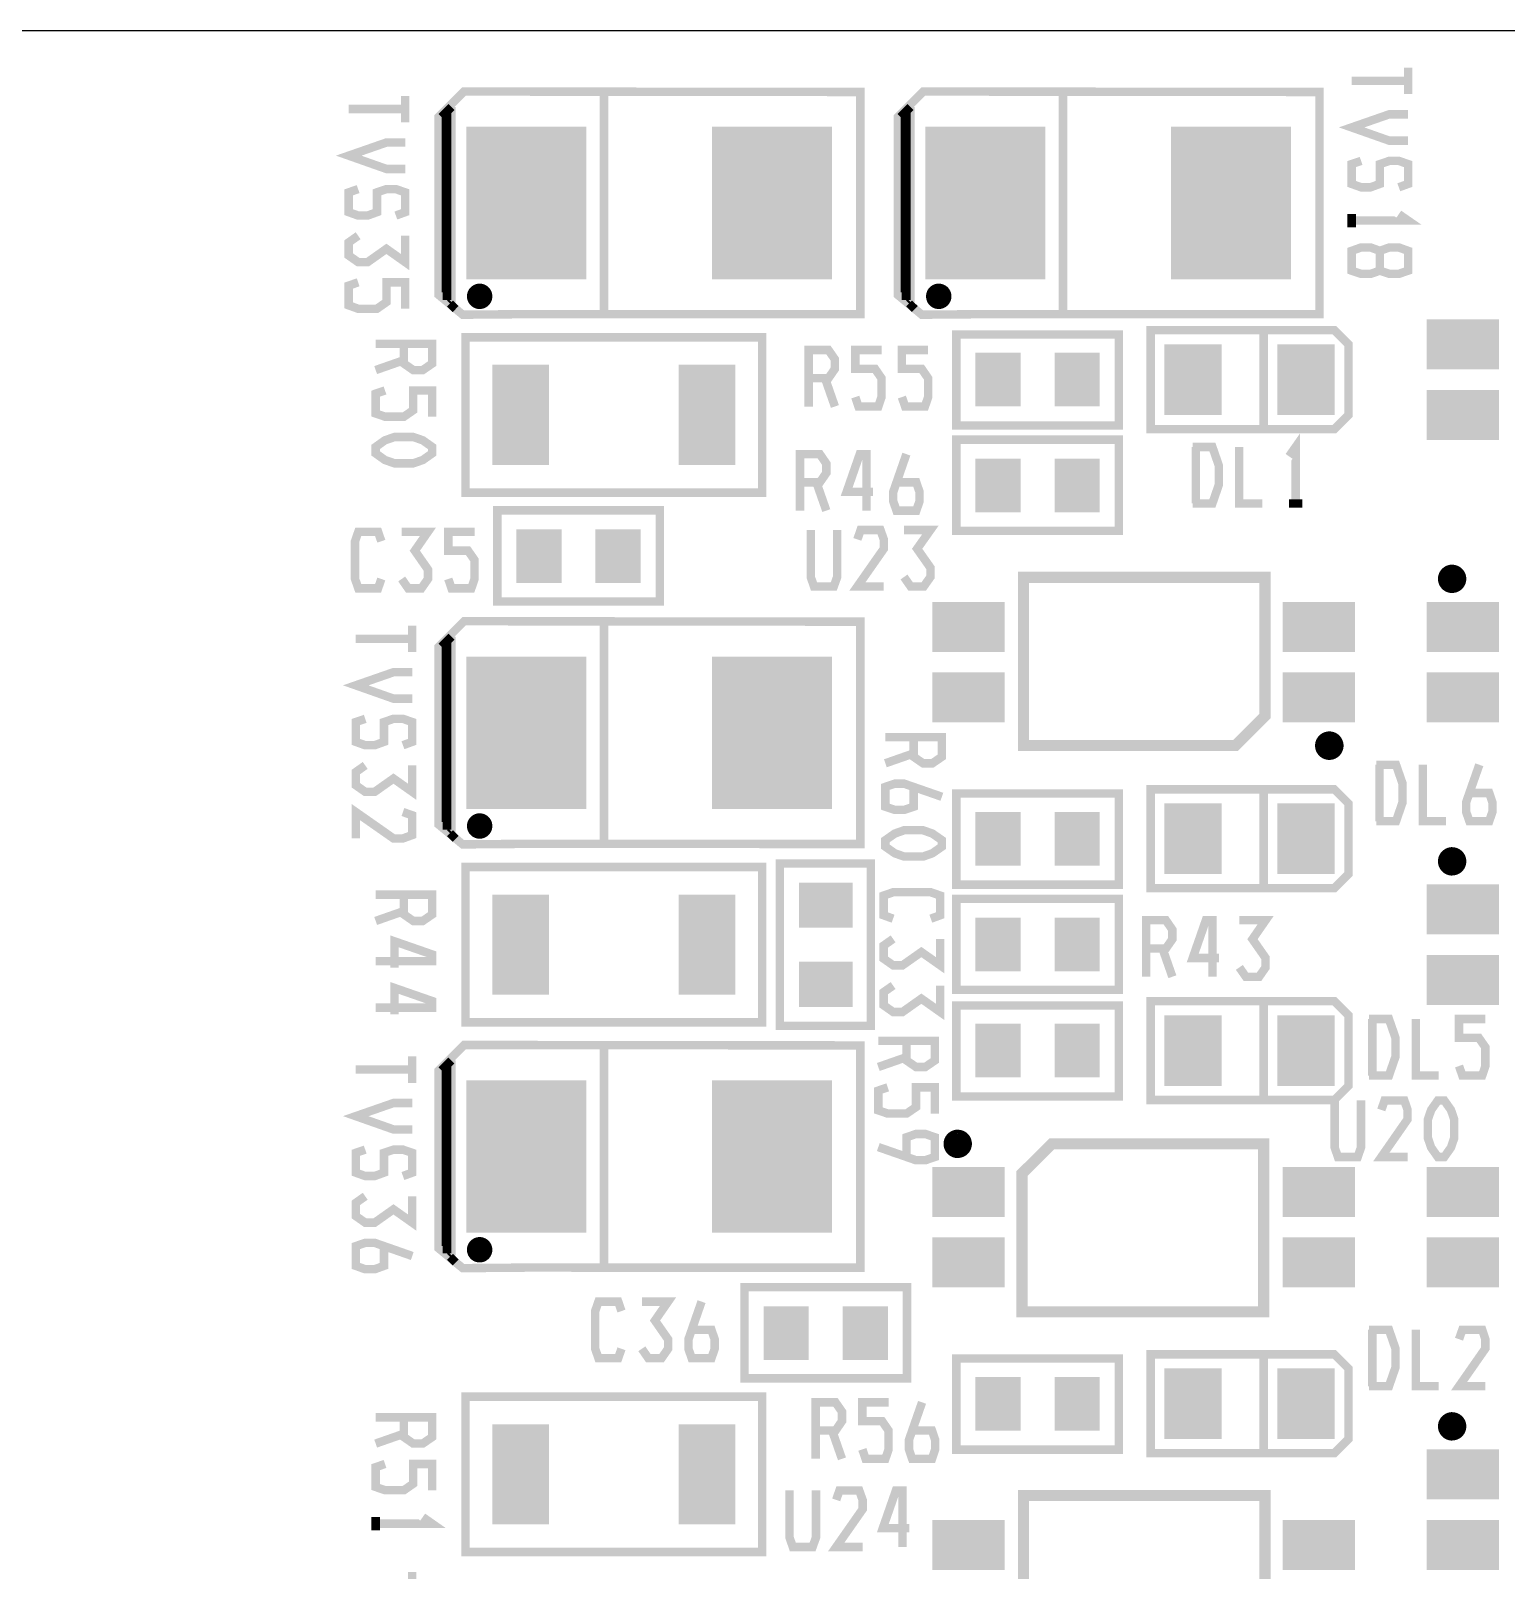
# Model space of a CAD drawing. Extents: x -8 to 204, y 99 to 321.
# Drawn here: x 45.24 to 71.77, y 293.43 to 321.11 of the extents above; entities that cross this region are included whole.
import ezdxf

# ---------------------------------------------------------------- set-up
doc = ezdxf.new("R2010")
doc.units = 0
doc.header["$MEASUREMENT"] = 0
doc.layers.get('0').update_dxf_attribs({"linetype": 'CONTINUOUS'})
for name, color, linetype in [('22-301-0_DRD', 1, 'CONTINUOUS'), ('22-301-0_SMT', 8, 'CONTINUOUS'), ('22-301-0_SST', 255, 'CONTINUOUS')]:
    doc.layers.add(name, color=color, linetype=linetype)

# ---------------------------------------------------------------- blocks, each defined once
blk = doc.blocks.new('RECTANGLE_5')
blk.add_solid([(0.4064, 0.4826), (0.4064, -0.4826), (-0.4064, 0.4826), (-0.4064, -0.4826)])
blk = doc.blocks.new('RECTANGLE_6')
blk.add_solid([(0.4826, 0.4064), (0.4826, -0.4064), (-0.4826, 0.4064), (-0.4826, -0.4064)])
blk = doc.blocks.new('RECTANGLE_15')
blk.add_solid([(1.0795, 1.3716), (1.0795, -1.3716), (-1.0795, 1.3716), (-1.0795, -1.3716)])
blk = doc.blocks.new('RECTANGLE_21')
blk.add_solid([(0.51308, 0.63627), (0.51308, -0.63627), (-0.51308, 0.63627), (-0.51308, -0.63627)])
blk = doc.blocks.new('RECTANGLE_40')
blk.add_solid([(0.508, 0.9017), (0.508, -0.9017), (-0.508, 0.9017), (-0.508, -0.9017)])
blk = doc.blocks.new('RECTANGLE_50')
blk.add_solid([(0.65024, 0.44958), (0.65024, -0.44958), (-0.65024, 0.44958), (-0.65024, -0.44958)])

msp = doc.modelspace()

# ---------------------------------------------------------------- linework, layer by layer
at = {"layer": '22-301-0_DRD'}
msp.add_line((202.303, 321.109), (-5.698, 321.109), dxfattribs=at)
at = {"layer": '22-301-0_SST'}
for points, const_width in [([(68.988, 320.21), (70.004, 320.21)], 0.152), ([(70.004, 319.971), (70.004, 320.446)], 0.152), ([(51.97, 319.463), (51.97, 319.938)], 0.152), ([(54.162, 316.014), (58.516, 316.012), (60.154, 316.012), (60.154, 320.009), (53.029, 320.017), (52.572, 319.56), (52.572, 316.36), (53.004, 316.004), (54.162, 316.014)], 0.152), ([(55.544, 316.055), (55.544, 319.992)], 0.152), ([(62.417, 316.014), (66.771, 316.012), (68.409, 316.012), (68.409, 320.009), (61.284, 320.017), (60.827, 319.56), (60.827, 316.36), (61.259, 316.004), (62.417, 316.014)], 0.152), ([(63.799, 316.055), (63.799, 319.992)], 0.152), ([(50.954, 319.702), (51.97, 319.702)], 0.152), ([(52.801, 319.738), (52.623, 319.56)], 0.152), ([(52.724, 319.662), (52.724, 316.276)], 0.152), ([(52.801, 319.738), (52.801, 316.233)], 0.152), ([(61.056, 319.738), (60.878, 319.56)], 0.152), ([(60.979, 319.662), (60.979, 316.276)], 0.152), ([(61.056, 319.738), (61.056, 316.233)], 0.152), ([(52.623, 319.56), (52.623, 316.36), (52.775, 316.233), (52.826, 316.156), (52.877, 316.106)], 0.152), ([(52.801, 319.499), (52.623, 319.499)], 0.152), ([(52.801, 319.636), (52.699, 319.636)], 0.152), ([(60.878, 319.56), (60.878, 316.36), (61.03, 316.233), (61.081, 316.156), (61.132, 316.106)], 0.152), ([(61.056, 319.499), (60.878, 319.499)], 0.152), ([(61.056, 319.636), (60.954, 319.636)], 0.152), ([(70.004, 319.133), (69.666, 319.133), (68.988, 319.372), (69.666, 319.608), (70.004, 319.608)], 0.152), ([(51.97, 318.625), (51.632, 318.625), (50.954, 318.864), (51.632, 319.1), (51.97, 319.1)], 0.152), ([(52.801, 319.362), (52.623, 319.362)], 0.152), ([(52.801, 319.225), (52.623, 319.225)], 0.152), ([(61.056, 319.362), (60.878, 319.362)], 0.152), ([(61.056, 319.225), (60.878, 319.225)], 0.152), ([(52.801, 319.087), (52.623, 319.087)], 0.152), ([(52.801, 318.95), (52.623, 318.95)], 0.152), ([(61.056, 319.087), (60.878, 319.087)], 0.152), ([(61.056, 318.95), (60.878, 318.95)], 0.152), ([(52.801, 318.813), (52.623, 318.813)], 0.152), ([(52.801, 318.676), (52.623, 318.676)], 0.152), ([(61.056, 318.813), (60.878, 318.813)], 0.152), ([(61.056, 318.676), (60.878, 318.676)], 0.152), ([(69.836, 318.295), (70.004, 318.356), (70.004, 318.712), (69.836, 318.77), (69.666, 318.77), (69.496, 318.712), (69.496, 318.356), (69.328, 318.295), (69.158, 318.295), (68.988, 318.356), (68.988, 318.712), (69.158, 318.77)], 0.152), ([(52.801, 318.539), (52.623, 318.539)], 0.152), ([(52.801, 318.402), (52.623, 318.402)], 0.152), ([(61.056, 318.539), (60.878, 318.539)], 0.152), ([(61.056, 318.402), (60.878, 318.402)], 0.152), ([(51.802, 317.787), (51.97, 317.848), (51.97, 318.204), (51.802, 318.262), (51.632, 318.262), (51.462, 318.204), (51.462, 317.848), (51.294, 317.787), (51.124, 317.787), (50.954, 317.848), (50.954, 318.204), (51.124, 318.262)], 0.152), ([(52.801, 318.265), (52.623, 318.265)], 0.152), ([(52.801, 318.127), (52.623, 318.127)], 0.152), ([(61.056, 318.265), (60.878, 318.265)], 0.152), ([(61.056, 318.127), (60.878, 318.127)], 0.152), ([(52.801, 317.99), (52.623, 317.99)], 0.152), ([(52.801, 317.853), (52.623, 317.853)], 0.152), ([(52.801, 317.716), (52.623, 317.716)], 0.152), ([(61.056, 317.99), (60.878, 317.99)], 0.152), ([(61.056, 317.853), (60.878, 317.853)], 0.152), ([(61.056, 317.716), (60.878, 317.716)], 0.152), ([(68.988, 317.576), (68.988, 317.812)], 0.152), ([(68.988, 317.696), (70.004, 317.696), (69.836, 317.812)], 0.152), ([(52.801, 317.579), (52.623, 317.579)], 0.152), ([(52.801, 317.442), (52.623, 317.442)], 0.152), ([(61.056, 317.579), (60.878, 317.579)], 0.152), ([(61.056, 317.442), (60.878, 317.442)], 0.152), ([(51.124, 317.424), (50.954, 317.304), (50.954, 317.068), (51.124, 316.949), (51.294, 316.949), (51.632, 317.188), (51.97, 316.949), (51.97, 317.424)], 0.152), ([(52.801, 317.304), (52.623, 317.304)], 0.152), ([(52.801, 317.167), (52.623, 317.167)], 0.152), ([(61.056, 317.304), (60.878, 317.304)], 0.152), ([(61.056, 317.167), (60.878, 317.167)], 0.152), ([(69.496, 316.796), (69.666, 316.738), (69.836, 316.738), (70.004, 316.796), (70.004, 317.152), (69.836, 317.213), (69.666, 317.213), (69.496, 317.152), (69.496, 316.796), (69.328, 316.738), (69.158, 316.738), (68.988, 316.796), (68.988, 317.152), (69.158, 317.213), (69.328, 317.213), (69.496, 317.152)], 0.152), ([(52.801, 317.03), (52.623, 317.03)], 0.152), ([(52.801, 316.893), (52.623, 316.893)], 0.152), ([(61.056, 317.03), (60.878, 317.03)], 0.152), ([(61.056, 316.893), (60.878, 316.893)], 0.152), ([(52.801, 316.756), (52.623, 316.756)], 0.152), ([(52.801, 316.619), (52.623, 316.619)], 0.152), ([(61.056, 316.756), (60.878, 316.756)], 0.152), ([(61.056, 316.619), (60.878, 316.619)], 0.152), ([(51.124, 316.586), (50.954, 316.527), (50.954, 316.172), (51.124, 316.111), (51.462, 316.111), (51.632, 316.23), (51.632, 316.586), (51.97, 316.586), (51.97, 316.111)], 0.152), ([(52.801, 316.481), (52.623, 316.481)], 0.152), ([(52.801, 316.344), (52.641, 316.344)], 0.152), ([(53.433, 316.42), (53.182, 316.42)], 0.152), ([(53.258, 316.476), (53.258, 316.189)], 0.152), ([(53.395, 316.459), (53.395, 316.207)], 0.152), ([(61.056, 316.481), (60.878, 316.481)], 0.152), ([(61.056, 316.344), (60.896, 316.344)], 0.152), ([(61.688, 316.42), (61.437, 316.42)], 0.152), ([(61.513, 316.476), (61.513, 316.189)], 0.152), ([(61.65, 316.459), (61.65, 316.207)], 0.152), ([(52.801, 316.233), (52.775, 316.207)], 0.152), ([(52.775, 316.207), (52.877, 316.106)], 0.152), ([(53.451, 316.283), (53.164, 316.283)], 0.152), ([(61.056, 316.233), (61.03, 316.207)], 0.152), ([(61.03, 316.207), (61.132, 316.106)], 0.152), ([(61.706, 316.283), (61.419, 316.283)], 0.152), ([(58.389, 315.598), (58.389, 312.804), (53.055, 312.804), (53.055, 315.598), (58.389, 315.598)], 0.152), ([(61.881, 314.01), (64.802, 314.01), (64.802, 315.648), (61.881, 315.648), (61.881, 314.01)], 0.152), ([(68.93, 315.471), (68.93, 314.201), (68.676, 313.947), (65.374, 313.947), (65.374, 315.725), (68.676, 315.725), (68.93, 315.471)], 0.152), ([(67.406, 315.725), (67.406, 313.947)], 0.152), ([(51.947, 315.481), (51.947, 315.125), (52.115, 315.008), (52.285, 315.008), (52.455, 315.125), (52.455, 315.481), (51.439, 315.481)], 0.152), ([(59.224, 314.861), (59.58, 314.861), (59.697, 315.031), (59.697, 315.201), (59.58, 315.369), (59.224, 315.369), (59.224, 314.353)], 0.152), ([(60.063, 314.523), (60.121, 314.353), (60.477, 314.353), (60.535, 314.523), (60.535, 314.861), (60.418, 315.031), (60.063, 315.031), (60.063, 315.369), (60.535, 315.369)], 0.152), ([(60.901, 314.523), (60.959, 314.353), (61.315, 314.353), (61.373, 314.523), (61.373, 314.861), (61.256, 315.031), (60.901, 315.031), (60.901, 315.369), (61.373, 315.369)], 0.152), ([(51.947, 315.186), (51.439, 315.008)], 0.152), ([(59.519, 314.861), (59.697, 314.353)], 0.152), ([(51.607, 314.642), (51.439, 314.584), (51.439, 314.228), (51.607, 314.17), (51.947, 314.17), (52.115, 314.287), (52.115, 314.642), (52.455, 314.642), (52.455, 314.17)], 0.152), ([(51.439, 313.626), (51.607, 313.746), (51.777, 313.804), (52.115, 313.804), (52.285, 313.746), (52.455, 313.626), (52.455, 313.51), (52.285, 313.39), (52.115, 313.332), (51.777, 313.332), (51.607, 313.39), (51.439, 313.51), (51.439, 313.626)], 0.152), ([(64.802, 313.756), (61.881, 313.756), (61.881, 312.118), (64.802, 312.118), (64.802, 313.756)], 0.152), ([(66.128, 312.61), (66.484, 312.61), (66.601, 312.948), (66.601, 313.289), (66.484, 313.626), (66.128, 313.626)], 0.152), ([(66.186, 312.61), (66.186, 313.626)], 0.152), ([(67.38, 312.61), (66.966, 312.61), (66.966, 313.626)], 0.152), ([(67.982, 312.61), (67.982, 313.626), (67.863, 313.456)], 0.152), ([(59.069, 312.989), (59.425, 312.989), (59.542, 313.157), (59.542, 313.327), (59.425, 313.497), (59.069, 313.497), (59.069, 312.481)], 0.152), ([(60.38, 312.819), (59.908, 312.819), (60.144, 313.497), (60.263, 313.497), (60.263, 312.481)], 0.152), ([(60.804, 312.989), (61.16, 312.989), (61.218, 312.819), (61.218, 312.649), (61.16, 312.481), (60.804, 312.481), (60.746, 312.649), (60.746, 312.819), (60.982, 313.497)], 0.152), ([(59.364, 312.989), (59.542, 312.481)], 0.152), ([(56.547, 312.486), (53.626, 312.486), (53.626, 310.848), (56.547, 310.848), (56.547, 312.486)], 0.152), ([(68.099, 312.61), (67.863, 312.61)], 0.152), ([(51.541, 311.252), (51.482, 311.084), (51.127, 311.084), (51.068, 311.252), (51.068, 311.93), (51.127, 312.1), (51.482, 312.1), (51.541, 311.93)], 0.152), ([(51.907, 311.252), (52.023, 311.084), (52.262, 311.084), (52.379, 311.252), (52.379, 311.422), (52.143, 311.76), (52.379, 312.1), (51.907, 312.1)], 0.152), ([(52.745, 311.252), (52.803, 311.084), (53.159, 311.084), (53.217, 311.252), (53.217, 311.592), (53.1, 311.76), (52.745, 311.76), (52.745, 312.1), (53.217, 312.1)], 0.152), ([(59.737, 312.133), (59.737, 311.287), (59.676, 311.117), (59.321, 311.117), (59.262, 311.287), (59.262, 312.133)], 0.152), ([(60.576, 311.117), (60.101, 311.117), (60.576, 311.795), (60.576, 311.963), (60.515, 312.133), (60.159, 312.133), (60.101, 311.963)], 0.152), ([(60.939, 311.287), (61.058, 311.117), (61.294, 311.117), (61.414, 311.287), (61.414, 311.455), (61.175, 311.795), (61.414, 312.133), (60.939, 312.133)], 0.152), ([(70.718, 311.417), (70.718, 311.094)], 0.152), ([(70.855, 311.424), (70.855, 311.086)], 0.152), ([(66.898, 308.257), (63.088, 308.257), (63.088, 311.28), (67.431, 311.28), (67.431, 308.79), (66.898, 308.257)], 0.201), ([(70.964, 311.315), (70.626, 311.315)], 0.152), ([(70.957, 311.178), (70.634, 311.178)], 0.152), ([(52.097, 309.938), (52.097, 310.413)], 0.152), ([(54.162, 306.489), (58.516, 306.487), (60.154, 306.487), (60.154, 310.484), (53.029, 310.492), (52.572, 310.035), (52.572, 306.835), (53.004, 306.479), (54.162, 306.489)], 0.152), ([(55.544, 306.53), (55.544, 310.467)], 0.152), ([(51.081, 310.177), (52.097, 310.177)], 0.152), ([(52.801, 310.213), (52.623, 310.035)], 0.152), ([(52.623, 310.035), (52.623, 306.835), (52.775, 306.708), (52.826, 306.631), (52.877, 306.581)], 0.152), ([(52.801, 309.974), (52.623, 309.974)], 0.152), ([(52.801, 310.111), (52.699, 310.111)], 0.152), ([(52.724, 310.137), (52.724, 306.751)], 0.152), ([(52.801, 310.213), (52.801, 306.708)], 0.152), ([(52.801, 309.837), (52.623, 309.837)], 0.152), ([(52.801, 309.7), (52.623, 309.7)], 0.152), ([(52.097, 309.1), (51.759, 309.1), (51.081, 309.339), (51.759, 309.575), (52.097, 309.575)], 0.152), ([(52.801, 309.562), (52.623, 309.562)], 0.152), ([(52.801, 309.425), (52.623, 309.425)], 0.152), ([(52.801, 309.288), (52.623, 309.288)], 0.152), ([(52.801, 309.151), (52.623, 309.151)], 0.152), ([(52.801, 309.014), (52.623, 309.014)], 0.152), ([(52.801, 308.877), (52.623, 308.877)], 0.152), ([(51.929, 308.262), (52.097, 308.323), (52.097, 308.679), (51.929, 308.737), (51.759, 308.737), (51.589, 308.679), (51.589, 308.323), (51.421, 308.262), (51.251, 308.262), (51.081, 308.323), (51.081, 308.679), (51.251, 308.737)], 0.152), ([(52.801, 308.74), (52.623, 308.74)], 0.152), ([(52.801, 308.602), (52.623, 308.602)], 0.152), ([(52.801, 308.465), (52.623, 308.465)], 0.152), ([(52.801, 308.328), (52.623, 308.328)], 0.152), ([(61.112, 308.409), (61.112, 308.054), (61.282, 307.937), (61.449, 307.937), (61.62, 308.054), (61.62, 308.409), (60.604, 308.409)], 0.152), ([(68.757, 308.313), (68.417, 308.313)], 0.152), ([(68.508, 308.417), (68.508, 308.092)], 0.152), ([(68.645, 308.425), (68.645, 308.084)], 0.152), ([(52.801, 308.191), (52.623, 308.191)], 0.152), ([(52.801, 308.054), (52.623, 308.054)], 0.152), ([(61.112, 308.115), (60.604, 307.937)], 0.152), ([(68.749, 308.176), (68.424, 308.176)], 0.152), ([(51.251, 307.899), (51.081, 307.779), (51.081, 307.543), (51.251, 307.424), (51.421, 307.424), (51.759, 307.663), (52.097, 307.424), (52.097, 307.899)], 0.152), ([(52.801, 307.917), (52.623, 307.917)], 0.152), ([(52.801, 307.779), (52.623, 307.779)], 0.152), ([(69.43, 306.895), (69.786, 306.895), (69.903, 307.233), (69.903, 307.574), (69.786, 307.911), (69.43, 307.911)], 0.152), ([(69.488, 306.895), (69.488, 307.911)], 0.152), ([(70.682, 306.895), (70.268, 306.895), (70.268, 307.911)], 0.152), ([(71.106, 307.403), (71.462, 307.403), (71.52, 307.233), (71.52, 307.066), (71.462, 306.895), (71.106, 306.895), (71.046, 307.066), (71.046, 307.233), (71.284, 307.911)], 0.152), ([(52.801, 307.642), (52.623, 307.642)], 0.152), ([(52.801, 307.505), (52.623, 307.505)], 0.152), ([(61.112, 307.513), (61.112, 307.157), (60.941, 307.099), (60.774, 307.099), (60.604, 307.157), (60.604, 307.513), (60.774, 307.571), (60.941, 307.571), (61.62, 307.335)], 0.152), ([(52.801, 307.368), (52.623, 307.368)], 0.152), ([(52.801, 307.231), (52.623, 307.231)], 0.152), ([(61.881, 305.755), (64.802, 305.755), (64.802, 307.393), (61.881, 307.393), (61.881, 305.755)], 0.152), ([(68.93, 307.216), (68.93, 305.946), (68.676, 305.692), (65.374, 305.692), (65.374, 307.47), (68.676, 307.47), (68.93, 307.216)], 0.152), ([(67.406, 307.47), (67.406, 305.692)], 0.152), ([(51.081, 306.586), (51.081, 307.061), (51.759, 306.586), (51.929, 306.586), (52.097, 306.647), (52.097, 307.002), (51.929, 307.061)], 0.152), ([(52.801, 307.094), (52.623, 307.094)], 0.152), ([(52.801, 306.956), (52.623, 306.956)], 0.152), ([(53.258, 306.951), (53.258, 306.664)], 0.152), ([(53.395, 306.934), (53.395, 306.682)], 0.152), ([(52.801, 306.819), (52.641, 306.819)], 0.152), ([(52.801, 306.708), (52.775, 306.682)], 0.152), ([(52.775, 306.682), (52.877, 306.581)], 0.152), ([(53.451, 306.758), (53.164, 306.758)], 0.152), ([(53.433, 306.895), (53.182, 306.895)], 0.152), ([(60.604, 306.555), (60.774, 306.674), (60.941, 306.733), (61.282, 306.733), (61.449, 306.674), (61.62, 306.555), (61.62, 306.438), (61.449, 306.319), (61.282, 306.26), (60.941, 306.26), (60.774, 306.319), (60.604, 306.438), (60.604, 306.555)], 0.152), ([(58.706, 306.136), (58.706, 303.215), (60.344, 303.215), (60.344, 306.136), (58.706, 306.136)], 0.152), ([(70.964, 306.235), (70.626, 306.235)], 0.152), ([(70.957, 306.098), (70.634, 306.098)], 0.152), ([(70.718, 306.337), (70.718, 306.014)], 0.152), ([(70.855, 306.344), (70.855, 306.006)], 0.152), ([(58.389, 306.073), (58.389, 303.279), (53.055, 303.279), (53.055, 306.073), (58.389, 306.073)], 0.152), ([(51.947, 305.575), (51.947, 305.219), (52.115, 305.102), (52.285, 305.102), (52.455, 305.219), (52.455, 305.575), (51.439, 305.575)], 0.152), ([(60.743, 305.143), (60.573, 305.204), (60.573, 305.559), (60.743, 305.618), (61.421, 305.618), (61.589, 305.559), (61.589, 305.204), (61.421, 305.143)], 0.152), ([(51.947, 305.28), (51.439, 305.102)], 0.152), ([(64.802, 305.501), (61.881, 305.501), (61.881, 303.863), (64.802, 303.863), (64.802, 305.501)], 0.152), ([(65.292, 304.607), (65.648, 304.607), (65.765, 304.775), (65.765, 304.945), (65.648, 305.115), (65.292, 305.115), (65.292, 304.099)], 0.152), ([(66.603, 304.437), (66.131, 304.437), (66.367, 305.115), (66.486, 305.115), (66.486, 304.099)], 0.152), ([(66.969, 304.267), (67.086, 304.099), (67.324, 304.099), (67.441, 304.267), (67.441, 304.437), (67.205, 304.775), (67.441, 305.115), (66.969, 305.115)], 0.152), ([(51.777, 304.264), (51.777, 304.736), (52.455, 304.5), (52.455, 304.381), (51.439, 304.381)], 0.152), ([(60.743, 304.78), (60.573, 304.66), (60.573, 304.424), (60.743, 304.305), (60.913, 304.305), (61.251, 304.543), (61.589, 304.305), (61.589, 304.78)], 0.152), ([(65.587, 304.607), (65.765, 304.099)], 0.152), ([(51.777, 303.426), (51.777, 303.898), (52.455, 303.662), (52.455, 303.543), (51.439, 303.543)], 0.152), ([(60.743, 303.941), (60.573, 303.822), (60.573, 303.586), (60.743, 303.466), (60.913, 303.466), (61.251, 303.705), (61.589, 303.466), (61.589, 303.941)], 0.152), ([(68.93, 303.406), (68.93, 302.136), (68.676, 301.882), (65.374, 301.882), (65.374, 303.66), (68.676, 303.66), (68.93, 303.406)], 0.152), ([(67.406, 303.66), (67.406, 301.882)], 0.152), ([(61.881, 301.945), (64.802, 301.945), (64.802, 303.583), (61.881, 303.583), (61.881, 301.945)], 0.152), ([(69.303, 302.323), (69.659, 302.323), (69.776, 302.661), (69.776, 303.002), (69.659, 303.339), (69.303, 303.339)], 0.152), ([(69.361, 302.323), (69.361, 303.339)], 0.152), ([(70.555, 302.323), (70.141, 302.323), (70.141, 303.339)], 0.152), ([(70.919, 302.494), (70.979, 302.323), (71.335, 302.323), (71.393, 302.494), (71.393, 302.831), (71.274, 303.002), (70.919, 303.002), (70.919, 303.339), (71.393, 303.339)], 0.152), ([(54.162, 298.869), (58.516, 298.867), (60.154, 298.867), (60.154, 302.864), (53.029, 302.872), (52.572, 302.415), (52.572, 299.215), (53.004, 298.859), (54.162, 298.869)], 0.152), ([(55.544, 298.91), (55.544, 302.847)], 0.152), ([(60.985, 302.948), (60.985, 302.593), (61.155, 302.476), (61.322, 302.476), (61.493, 302.593), (61.493, 302.948), (60.477, 302.948)], 0.152), ([(52.097, 302.191), (52.097, 302.666)], 0.152), ([(52.801, 302.593), (52.623, 302.415)], 0.152), ([(52.801, 302.491), (52.699, 302.491)], 0.152), ([(52.724, 302.517), (52.724, 299.131)], 0.152), ([(52.801, 302.593), (52.801, 299.088)], 0.152), ([(60.985, 302.654), (60.477, 302.476)], 0.152), ([(51.081, 302.43), (52.097, 302.43)], 0.152), ([(52.623, 302.415), (52.623, 299.215), (52.775, 299.088), (52.826, 299.011), (52.877, 298.961)], 0.152), ([(52.801, 302.354), (52.623, 302.354)], 0.152), ([(52.801, 302.217), (52.623, 302.217)], 0.152), ([(52.801, 302.08), (52.623, 302.08)], 0.152), ([(52.801, 301.942), (52.623, 301.942)], 0.152), ([(60.647, 302.11), (60.477, 302.052), (60.477, 301.696), (60.647, 301.638), (60.985, 301.638), (61.155, 301.755), (61.155, 302.11), (61.493, 302.11), (61.493, 301.638)], 0.152), ([(52.097, 301.353), (51.759, 301.353), (51.081, 301.592), (51.759, 301.828), (52.097, 301.828)], 0.152), ([(52.801, 301.805), (52.623, 301.805)], 0.152), ([(52.801, 301.668), (52.623, 301.668)], 0.152), ([(69.156, 301.874), (69.156, 301.028), (69.097, 300.858), (68.742, 300.858), (68.683, 301.028), (68.683, 301.874)], 0.152), ([(69.994, 300.858), (69.522, 300.858), (69.994, 301.536), (69.994, 301.704), (69.936, 301.874), (69.58, 301.874), (69.522, 301.704)], 0.152), ([(70.538, 300.858), (70.418, 301.028), (70.36, 301.196), (70.36, 301.536), (70.418, 301.704), (70.538, 301.874), (70.654, 301.874), (70.774, 301.704), (70.832, 301.536), (70.832, 301.196), (70.774, 301.028), (70.654, 300.858), (70.538, 300.858)], 0.152), ([(52.801, 301.531), (52.623, 301.531)], 0.152), ([(52.801, 301.394), (52.623, 301.394)], 0.152), ([(52.801, 301.257), (52.623, 301.257)], 0.152), ([(52.801, 301.12), (52.623, 301.12)], 0.152), ([(60.985, 300.858), (60.985, 301.213), (61.155, 301.272), (61.322, 301.272), (61.493, 301.213), (61.493, 300.858), (61.322, 300.799), (61.155, 300.799), (60.477, 301.036)], 0.152), ([(62.074, 301.155), (61.736, 301.155)], 0.152), ([(61.828, 301.257), (61.828, 300.934)], 0.152), ([(61.965, 301.264), (61.965, 300.926)], 0.152), ([(63.596, 301.094), (67.406, 301.094), (67.406, 298.072), (63.062, 298.072), (63.062, 300.561), (63.596, 301.094)], 0.201), ([(51.929, 300.515), (52.097, 300.576), (52.097, 300.932), (51.929, 300.99), (51.759, 300.99), (51.589, 300.932), (51.589, 300.576), (51.421, 300.515), (51.251, 300.515), (51.081, 300.576), (51.081, 300.932), (51.251, 300.99)], 0.152), ([(52.801, 300.982), (52.623, 300.982)], 0.152), ([(52.801, 300.845), (52.623, 300.845)], 0.152), ([(62.067, 301.018), (61.744, 301.018)], 0.152), ([(52.801, 300.708), (52.623, 300.708)], 0.152), ([(52.801, 300.571), (52.623, 300.571)], 0.152), ([(52.801, 300.434), (52.623, 300.434)], 0.152), ([(52.801, 300.297), (52.623, 300.297)], 0.152), ([(51.251, 300.152), (51.081, 300.032), (51.081, 299.796), (51.251, 299.677), (51.421, 299.677), (51.759, 299.916), (52.097, 299.677), (52.097, 300.152)], 0.152), ([(52.801, 300.159), (52.623, 300.159)], 0.152), ([(52.801, 300.022), (52.623, 300.022)], 0.152), ([(52.801, 299.885), (52.623, 299.885)], 0.152), ([(52.801, 299.748), (52.623, 299.748)], 0.152), ([(52.801, 299.611), (52.623, 299.611)], 0.152), ([(52.801, 299.474), (52.623, 299.474)], 0.152), ([(51.589, 299.255), (51.589, 298.9), (51.421, 298.839), (51.251, 298.839), (51.081, 298.9), (51.081, 299.255), (51.251, 299.314), (51.421, 299.314), (52.097, 299.077)], 0.152), ([(52.801, 299.336), (52.623, 299.336)], 0.152), ([(52.801, 299.199), (52.641, 299.199)], 0.152), ([(53.433, 299.275), (53.182, 299.275)], 0.152), ([(53.258, 299.331), (53.258, 299.044)], 0.152), ([(53.395, 299.314), (53.395, 299.062)], 0.152), ([(52.801, 299.088), (52.775, 299.062)], 0.152), ([(52.775, 299.062), (52.877, 298.961)], 0.152), ([(53.451, 299.138), (53.164, 299.138)], 0.152), ([(60.992, 298.516), (58.071, 298.516), (58.071, 296.878), (60.992, 296.878), (60.992, 298.516)], 0.152), ([(55.859, 297.409), (55.8, 297.241), (55.445, 297.241), (55.386, 297.409), (55.386, 298.087), (55.445, 298.257), (55.8, 298.257), (55.859, 298.087)], 0.152), ([(56.225, 297.409), (56.341, 297.241), (56.58, 297.241), (56.697, 297.409), (56.697, 297.579), (56.461, 297.917), (56.697, 298.257), (56.225, 298.257)], 0.152), ([(57.121, 297.749), (57.477, 297.749), (57.535, 297.579), (57.535, 297.409), (57.477, 297.241), (57.121, 297.241), (57.063, 297.409), (57.063, 297.579), (57.299, 298.257)], 0.152), ([(69.303, 296.735), (69.659, 296.735), (69.776, 297.073), (69.776, 297.414), (69.659, 297.751), (69.303, 297.751)], 0.152), ([(69.361, 296.735), (69.361, 297.751)], 0.152), ([(70.555, 296.735), (70.141, 296.735), (70.141, 297.751)], 0.152), ([(71.393, 296.735), (70.919, 296.735), (71.393, 297.414), (71.393, 297.581), (71.335, 297.751), (70.979, 297.751), (70.919, 297.581)], 0.152), ([(61.881, 295.595), (64.802, 295.595), (64.802, 297.233), (61.881, 297.233), (61.881, 295.595)], 0.152), ([(68.93, 297.056), (68.93, 295.786), (68.676, 295.532), (65.374, 295.532), (65.374, 297.31), (68.676, 297.31), (68.93, 297.056)], 0.152), ([(67.406, 297.31), (67.406, 295.532)], 0.152), ([(58.389, 296.548), (58.389, 293.754), (53.055, 293.754), (53.055, 296.548), (58.389, 296.548)], 0.152), ([(59.351, 295.938), (59.707, 295.938), (59.824, 296.108), (59.824, 296.278), (59.707, 296.446), (59.351, 296.446), (59.351, 295.43)], 0.152), ([(60.19, 295.6), (60.248, 295.43), (60.604, 295.43), (60.662, 295.6), (60.662, 295.938), (60.545, 296.108), (60.19, 296.108), (60.19, 296.446), (60.662, 296.446)], 0.152), ([(61.086, 295.938), (61.442, 295.938), (61.5, 295.77), (61.5, 295.6), (61.442, 295.43), (61.086, 295.43), (61.028, 295.6), (61.028, 295.77), (61.264, 296.446)], 0.152), ([(51.947, 296.177), (51.947, 295.821), (52.115, 295.704), (52.285, 295.704), (52.455, 295.821), (52.455, 296.177), (51.439, 296.177)], 0.152), ([(70.718, 296.177), (70.718, 295.854)], 0.152), ([(70.855, 296.184), (70.855, 295.846)], 0.152), ([(51.947, 295.882), (51.439, 295.704)], 0.152), ([(59.646, 295.938), (59.824, 295.43)], 0.152), ([(70.964, 296.075), (70.626, 296.075)], 0.152), ([(70.957, 295.938), (70.634, 295.938)], 0.152), ([(51.607, 295.338), (51.439, 295.28), (51.439, 294.924), (51.607, 294.866), (51.947, 294.866), (52.115, 294.983), (52.115, 295.338), (52.455, 295.338), (52.455, 294.866)], 0.152), ([(59.356, 294.861), (59.356, 294.015), (59.295, 293.845), (58.94, 293.845), (58.881, 294.015), (58.881, 294.861)], 0.152), ([(60.195, 293.845), (59.72, 293.845), (60.195, 294.523), (60.195, 294.691), (60.134, 294.861), (59.778, 294.861), (59.72, 294.691)], 0.152), ([(61.033, 294.183), (60.558, 294.183), (60.794, 294.861), (60.913, 294.861), (60.913, 293.845)], 0.152), ([(66.898, 291.747), (63.088, 291.747), (63.088, 294.77), (67.431, 294.77), (67.431, 292.28), (66.898, 291.747)], 0.201), ([(51.439, 294.145), (51.439, 294.383)], 0.152), ([(51.439, 294.264), (52.455, 294.264), (52.285, 294.383)], 0.152), ([(52.097, 292.92), (52.097, 293.395)], 0.152)]:
    msp.add_lwpolyline(points, dxfattribs=dict(at, const_width=const_width))
at = {"layer": '22-301-0_SST', "const_width": 0.152}
for points in [[(53.309, 316.487, 0.414214), (53.156, 316.334)], [(53.156, 316.334, 0.414214), (53.309, 316.182)], [(53.461, 316.334, 0.414214), (53.309, 316.487)], [(53.309, 316.182, 0.414214), (53.461, 316.334)], [(61.564, 316.487, 0.414214), (61.411, 316.334)], [(61.411, 316.334, 0.414214), (61.564, 316.182)], [(61.716, 316.334, 0.414214), (61.564, 316.487)], [(61.564, 316.182, 0.414214), (61.716, 316.334)], [(70.797, 311.434, 0.414214), (70.616, 311.254)], [(70.974, 311.254, 0.414214), (70.797, 311.432)], [(70.616, 311.254, 0.414214), (70.797, 311.074)], [(70.797, 311.076, 0.414214), (70.974, 311.254)], [(68.587, 308.435, 0.414214), (68.406, 308.254)], [(68.767, 308.254, 0.414214), (68.587, 308.435)], [(68.406, 308.254, 0.414214), (68.587, 308.074)], [(68.587, 308.074, 0.414214), (68.767, 308.254)], [(53.309, 306.962, 0.414214), (53.156, 306.809)], [(53.461, 306.809, 0.414214), (53.309, 306.962)], [(53.156, 306.809, 0.414214), (53.309, 306.657)], [(53.309, 306.657, 0.414214), (53.461, 306.809)], [(70.797, 306.354, 0.414214), (70.616, 306.174)], [(70.616, 306.174, 0.414214), (70.797, 305.994)], [(70.974, 306.174, 0.414214), (70.797, 306.352)], [(70.797, 305.996, 0.414214), (70.974, 306.174)], [(61.907, 301.274, 0.414214), (61.726, 301.094)], [(62.084, 301.094, 0.414214), (61.907, 301.272)], [(61.726, 301.094, 0.414214), (61.907, 300.914)], [(61.907, 300.916, 0.414214), (62.084, 301.094)], [(53.309, 299.342, 0.414214), (53.156, 299.189)], [(53.156, 299.189, 0.414214), (53.309, 299.037)], [(53.461, 299.189, 0.414214), (53.309, 299.342)], [(53.309, 299.037, 0.414214), (53.461, 299.189)], [(70.797, 296.194, 0.414214), (70.616, 296.014)], [(70.974, 296.014, 0.414214), (70.797, 296.192)], [(70.616, 296.014, 0.414214), (70.797, 295.834)], [(70.797, 295.836, 0.414214), (70.974, 296.014)]]:
    msp.add_lwpolyline(points, format="xyb", dxfattribs=at)

# ---------------------------------------------------------------- block references
at = {"layer": '22-301-0_SMT'}
for name, p in [('RECTANGLE_15', (54.147, 318.011)), ('RECTANGLE_15', (58.566, 318.011)), ('RECTANGLE_15', (62.402, 318.011)), ('RECTANGLE_15', (66.821, 318.011)), ('RECTANGLE_50', (70.987, 315.471)), ('RECTANGLE_5', (62.63, 314.836)), ('RECTANGLE_5', (64.053, 314.836)), ('RECTANGLE_21', (66.136, 314.836)), ('RECTANGLE_21', (68.168, 314.836)), ('RECTANGLE_40', (54.045, 314.201)), ('RECTANGLE_40', (57.398, 314.201)), ('RECTANGLE_50', (70.987, 314.201)), ('RECTANGLE_5', (62.63, 312.931)), ('RECTANGLE_5', (64.053, 312.931)), ('RECTANGLE_5', (54.375, 311.661)), ('RECTANGLE_5', (55.798, 311.661)), ('RECTANGLE_50', (62.097, 310.391)), ('RECTANGLE_50', (68.396, 310.391)), ('RECTANGLE_50', (70.987, 310.391)), ('RECTANGLE_15', (54.147, 308.486)), ('RECTANGLE_15', (58.566, 308.486)), ('RECTANGLE_50', (62.097, 309.121)), ('RECTANGLE_50', (68.396, 309.121)), ('RECTANGLE_50', (70.987, 309.121)), ('RECTANGLE_5', (62.63, 306.581)), ('RECTANGLE_5', (64.053, 306.581)), ('RECTANGLE_21', (66.136, 306.581)), ('RECTANGLE_21', (68.168, 306.581)), ('RECTANGLE_6', (59.532, 305.387)), ('RECTANGLE_50', (70.987, 305.311)), ('RECTANGLE_40', (54.045, 304.676)), ('RECTANGLE_40', (57.398, 304.676)), ('RECTANGLE_5', (62.63, 304.676)), ('RECTANGLE_5', (64.053, 304.676)), ('RECTANGLE_6', (59.532, 303.964)), ('RECTANGLE_50', (70.987, 304.041)), ('RECTANGLE_21', (66.136, 302.771)), ('RECTANGLE_21', (68.168, 302.771)), ('RECTANGLE_5', (62.63, 302.771)), ('RECTANGLE_5', (64.053, 302.771)), ('RECTANGLE_15', (54.147, 300.866)), ('RECTANGLE_15', (58.566, 300.866)), ('RECTANGLE_50', (62.097, 300.231)), ('RECTANGLE_50', (68.396, 300.231)), ('RECTANGLE_50', (70.987, 300.231)), ('RECTANGLE_50', (62.097, 298.961)), ('RECTANGLE_50', (68.396, 298.961)), ('RECTANGLE_50', (70.987, 298.961)), ('RECTANGLE_5', (58.82, 297.691)), ('RECTANGLE_5', (60.243, 297.691)), ('RECTANGLE_21', (66.136, 296.421)), ('RECTANGLE_21', (68.168, 296.421)), ('RECTANGLE_5', (62.63, 296.421)), ('RECTANGLE_5', (64.053, 296.421)), ('RECTANGLE_40', (54.045, 295.151)), ('RECTANGLE_40', (57.398, 295.151)), ('RECTANGLE_50', (70.987, 295.151)), ('RECTANGLE_50', (62.097, 293.881)), ('RECTANGLE_50', (68.396, 293.881)), ('RECTANGLE_50', (70.987, 293.881))]:
    msp.add_blockref(name, p, dxfattribs=at)

doc.saveas('drawing.dxf')
